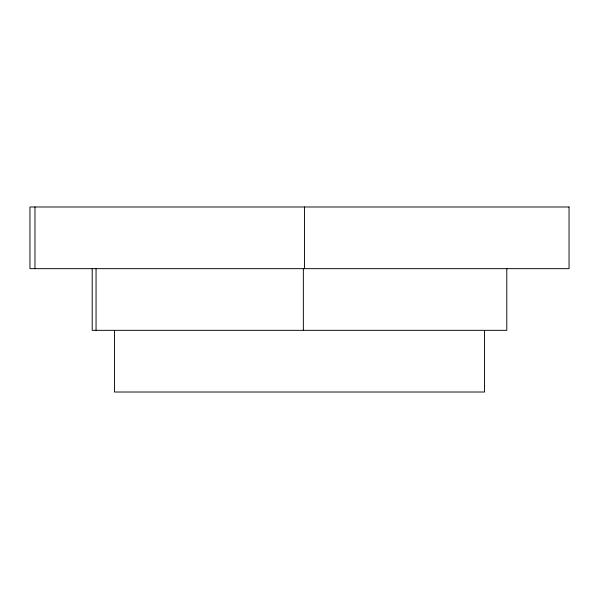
<?xml version="1.0" encoding="UTF-8"?>
<svg xmlns="http://www.w3.org/2000/svg" width="599" height="599" viewBox="0 0 599 599"><rect width="100%" height="100%" fill="white"/><g stroke="black" fill="none" stroke-linecap="round" stroke-linejoin="round"><path stroke-width="0.9" d="M506.799 268.659L506.799 330.341L92.201 330.341L92.201 268.659M484.539 330.341L484.539 392.016L114.461 392.016L114.461 330.341M304.517 206.984L304.517 268.659M303.356 268.659L303.356 330.341M96.057 268.659L96.057 330.341M34.967 206.984L34.967 268.659M569.05 206.984L29.95 206.984L29.95 268.659L569.05 268.659L569.05 206.984"/></g></svg>
